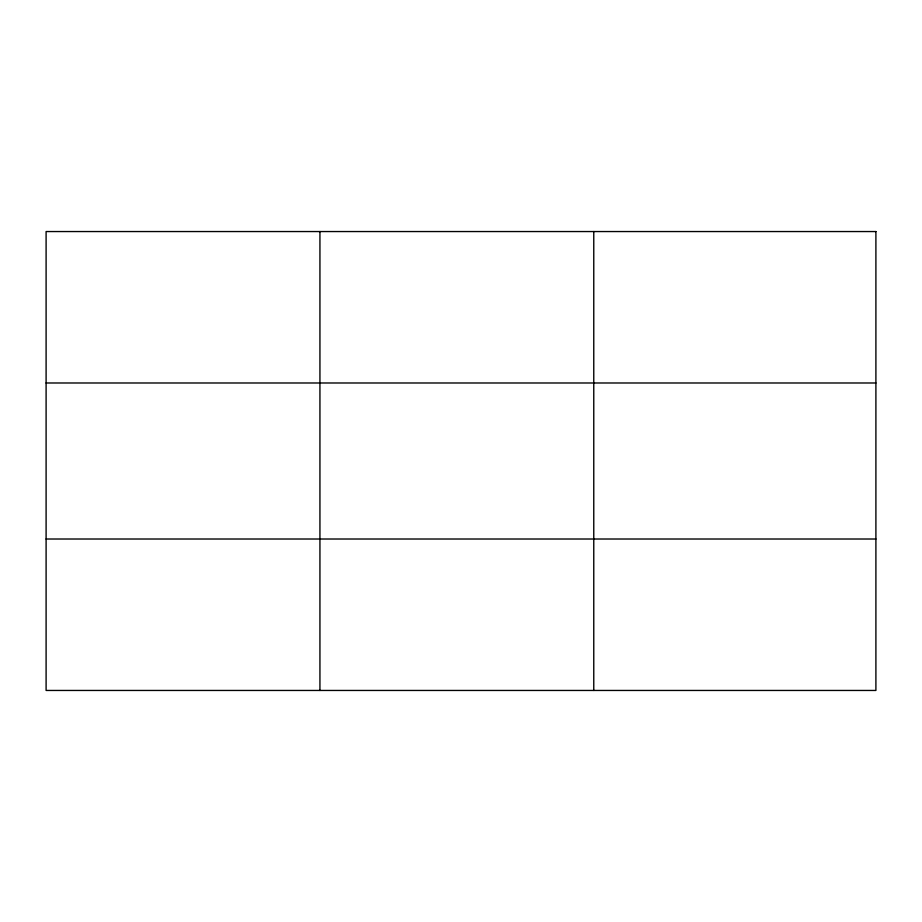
<?xml version="1.0" encoding="UTF-8"?>
<svg xmlns="http://www.w3.org/2000/svg" width="922" height="922" viewBox="0 0 922 922"><rect width="100%" height="100%" fill="white"/><g stroke="black" fill="none" stroke-linecap="round" stroke-linejoin="round"><path stroke-width="1.38" d="M319.934 231.549L319.934 690.451M593.768 231.549L593.768 690.451M46.1 382.987L875.9 382.987M46.1 539.013L875.9 539.013M875.9 231.549L875.9 690.451L46.1 690.451L46.1 231.549L875.9 231.549"/></g></svg>
